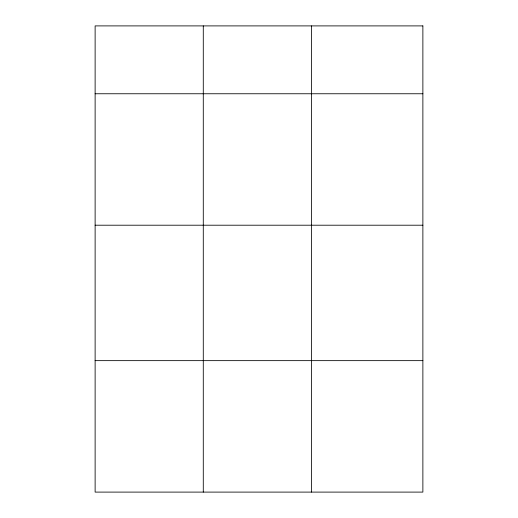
<?xml version="1.0" encoding="UTF-8"?>
<svg xmlns="http://www.w3.org/2000/svg" width="518" height="518" viewBox="0 0 518 518"><rect width="100%" height="100%" fill="white"/><g stroke="black" fill="none" stroke-linecap="round" stroke-linejoin="round"><path stroke-width="0.78" d="M95.124 93.758L422.876 93.758M95.124 225.207L422.876 225.207M95.124 360.645L422.876 360.645M311.441 25.9L311.441 492.1M203.283 25.9L203.283 492.1M422.876 25.9L95.124 25.9L95.124 492.1L422.876 492.1L422.876 25.9"/></g></svg>
